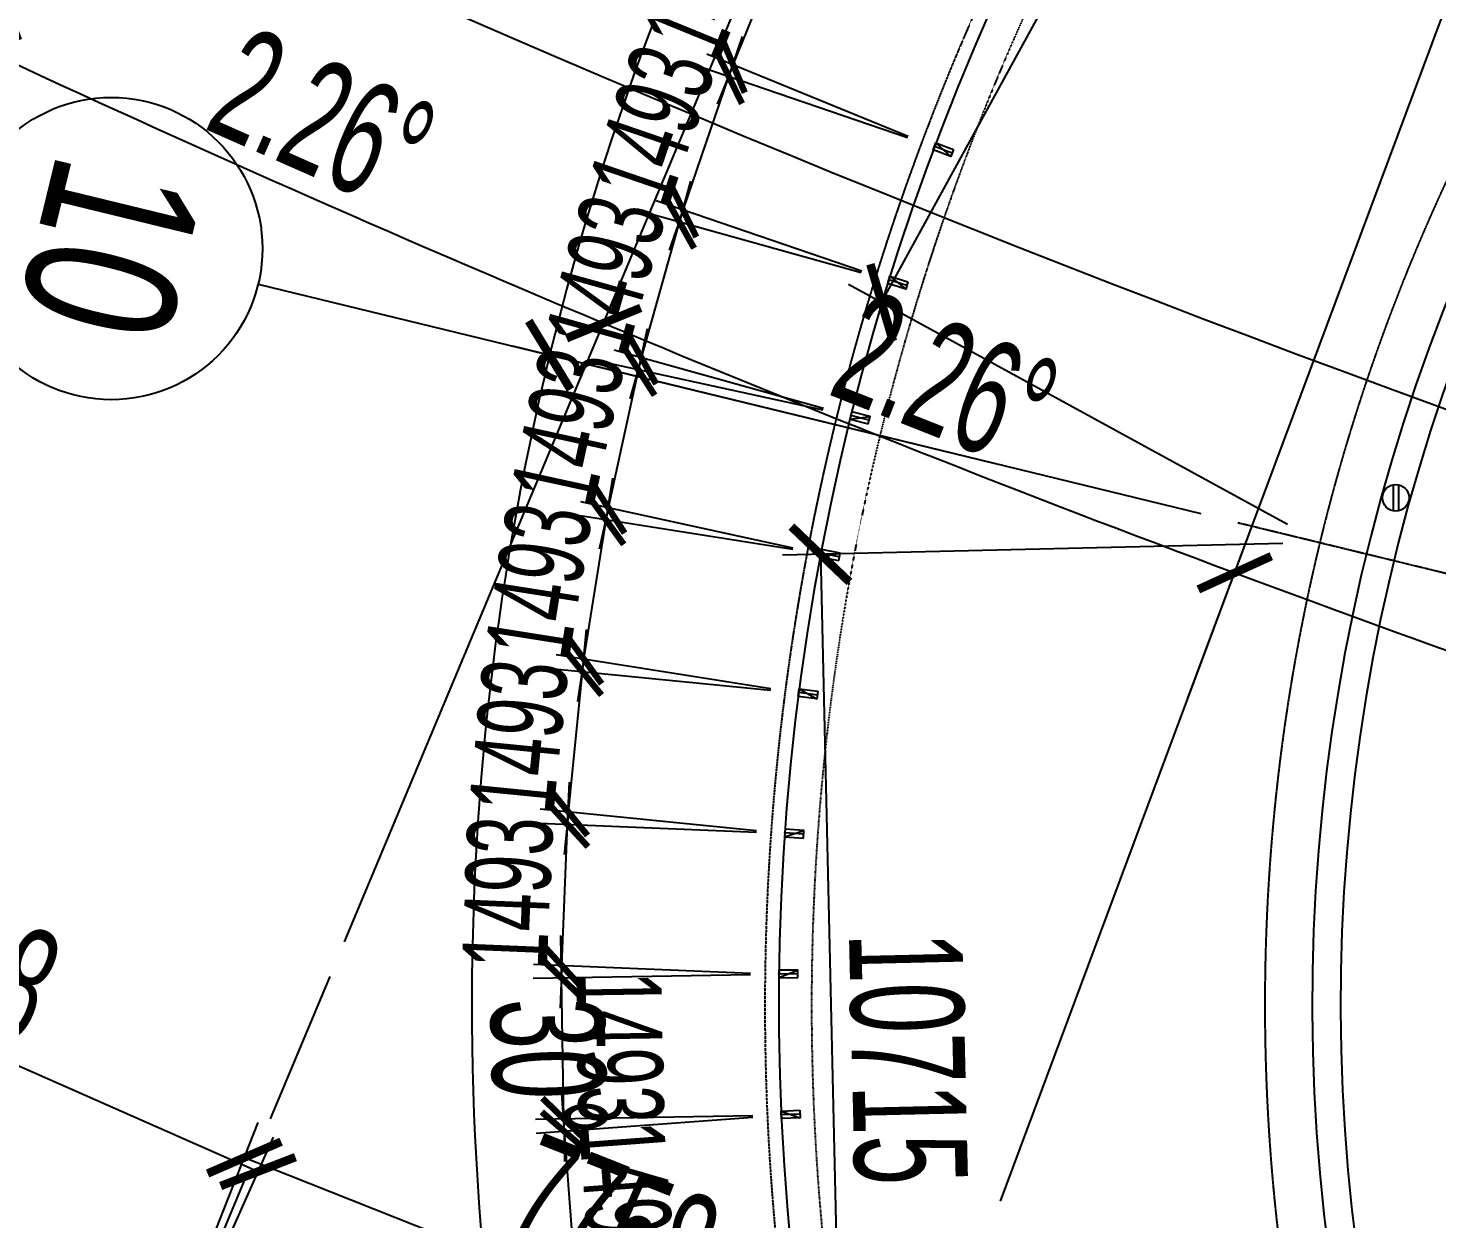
# Model space of a CAD drawing. Extents: x -668578 to 2331563, y -1202445 to 1620273.
# Drawn here: x 803656 to 818569, y 112728 to 125334 of the extents above; entities that cross this region are included whole.
import ezdxf
from ezdxf.enums import TextEntityAlignment as Align

# ---------------------------------------------------------------- set-up
doc = ezdxf.new("R2010")
doc.units = 0
for name, pattern in [('CENTER2', [28.575, 19.05, -3.175, 3.175, -3.175]), ('DASH', [0.35, 0.25, -0.1]), ('DOT2', [0.125, 0, -0.125]), ('DOTE', [2.42, 2, -0.2, 0.02, -0.2])]:
    doc.linetypes.add(name, pattern=pattern)
doc.layers.get('0').update_dxf_attribs({"color": 8})
doc.layers.get('Defpoints').update_dxf_attribs({"color": 8})
for name, color, linetype in [('#标注', 8, 'Continuous'), ('#轴线', 8, 'CENTER2'), ('A-AL', 8, 'Continuous'), ('A-FLOR-OTLN', 8, 'DOT2'), ('A-ROOF-DRAN', 8, 'Continuous'), ('A-WIND-FRAM', 8, 'Continuous'), ('C-AXIS', 8, 'DOTE'), ('dim', 8, 'Continuous'), ('EQUIP_雨水斗', 8, 'Continuous'), ('外轮廓', 8, 'Continuous')]:
    doc.layers.add(name, color=color, linetype=linetype)
doc.styles.add('JHZX', font='jrs.shx', dxfattribs={"width": 0.6, "bigfont": 'jhz.shx'})
doc.dimstyles.new('JZBZ-300', dxfattribs={"dimscale": 300, "dimtxt": 3, "dimasz": 1.5, "dimexe": 1, "dimexo": 1, "dimgap": 0.5, "dimtad": 1, "dimdec": 0, "dimdsep": 46, "dimtxsty": 'JHZX', "dimblk1": 'ARCHTICK', "dimblk2": 'ARCHTICK', "dimsah": 1, "dimcen": 0, "dimclrd": 1, "dimclre": 1, "dimclrt": 2, "dimazin": 2, "dimtfac": 1, "dimtdec": 0, "dimtix": 1, "dimtmove": 0, "dimatfit": 3, "dimfxl": 0, "dimtolj": 1, "dimlwd": -1, "dimlwe": -1, "dimarcsym": 0})
doc.dimstyles.new('JZBZ-400', dxfattribs={"dimscale": 400, "dimtxt": 3, "dimasz": 1.5, "dimexe": 1, "dimexo": 1, "dimgap": 0.5, "dimtad": 1, "dimdec": 0, "dimdsep": 46, "dimtxsty": 'JHZX', "dimblk1": 'ARCHTICK', "dimblk2": 'ARCHTICK', "dimsah": 1, "dimcen": 0, "dimclrd": 1, "dimclre": 1, "dimclrt": 2, "dimazin": 2, "dimtfac": 1, "dimtdec": 0, "dimtix": 1, "dimtmove": 0, "dimatfit": 3, "dimfxl": 0, "dimtolj": 1, "dimlwd": -1, "dimlwe": -1, "dimarcsym": 0})

# ---------------------------------------------------------------- blocks, each defined once
blk = doc.blocks.new('_ARCHTICK')
at = {"color": 0, "linetype": 'ByBlock', "const_width": 0.15}
blk.add_lwpolyline([(-0.5, -0.5), (0.5, 0.5)], dxfattribs=at)
blk = doc.blocks.new('*D2918')
at = {"layer": '#标注', "ltscale": 300, "transparency": 16777216}
for p, q in [((52517, 44290), (60086, 50671)), ((174425, -21557), (175612, -11729))]:
    blk.add_line(p, q, dxfattribs=at)
blk.add_arc((197092, 166179), 179600, 220.13382, 263.11563, dxfattribs=at)
at = {"layer": 'Defpoints', "color": 0, "ltscale": 300, "transparency": 16777216}
for p in [(197092, 166179), (52212, 44032), (92699, 20035), (174378, -21955)]:
    blk.add_point(p, dxfattribs=at)
at = {"layer": '#标注', "ltscale": 300, "transparency": 16777216, "xscale": 600, "yscale": 600, "zscale": 600}
for p, rotation in [((59781, 50414), 130.1338192809486), ((175564, -12126), 353.1156299250185)]:
    blk.add_blockref('_ARCHTICK', p, dxfattribs=dict(at, rotation=rotation))
at = {"layer": '#标注', "ltscale": 300, "transparency": 16777216, "insert": (112118, 8861), "char_height": 1200, "attachment_point": 5, "rotation": 331.6247, "style": 'JHZX'}
blk.add_mtext('\\A1;42.98°', dxfattribs=at)
blk = doc.blocks.new('*D2916')
at = {"layer": '#标注', "ltscale": 300, "transparency": 16777216}
for p, q in [((117229, -5229), (120396, 1570)), ((124057, -8248), (126954, -1330))]:
    blk.add_line(p, q, dxfattribs=at)
blk.add_arc((197092, 166179), 182000, 245.01802, 247.28023, dxfattribs=at)
at = {"layer": 'Defpoints', "color": 0, "ltscale": 300, "transparency": 16777216}
for p in [(197092, 166179), (122405, 210), (117060, -5591), (123903, -8617)]:
    blk.add_point(p, dxfattribs=at)
at = {"layer": '#标注', "ltscale": 300, "transparency": 16777216, "xscale": 600, "yscale": 600, "zscale": 600}
for p, rotation in [((120228, 1207), 155.0180245994223), ((126799, -1698), 337.2802253813061)]:
    blk.add_blockref('_ARCHTICK', p, dxfattribs=dict(at, rotation=rotation))
at = {"layer": '#标注', "ltscale": 300, "transparency": 16777216, "insert": (123823, 453), "char_height": 1200, "attachment_point": 5, "rotation": 336.1491, "style": 'JHZX'}
blk.add_mtext('\\A1;2.26°', dxfattribs=at)
blk = doc.blocks.new('*D2917')
at = {"layer": '#标注', "ltscale": 300, "transparency": 16777216}
for p, q in [((124057, -8248), (126954, -1330)), ((130999, -10995), (133620, -3968))]:
    blk.add_line(p, q, dxfattribs=at)
blk.add_arc((197092, 166179), 182000, 247.28023, 249.54243, dxfattribs=at)
at = {"layer": 'Defpoints', "color": 0, "ltscale": 300, "transparency": 16777216}
for p in [(197092, 166179), (129015, -2609), (123903, -8617), (130859, -11369)]:
    blk.add_point(p, dxfattribs=at)
at = {"layer": '#标注', "ltscale": 300, "transparency": 16777216, "xscale": 600, "yscale": 600, "zscale": 600}
for p, rotation in [((126799, -1698), 157.2802253813059), ((133481, -4342), 339.5424261212693)]:
    blk.add_blockref('_ARCHTICK', p, dxfattribs=dict(at, rotation=rotation))
at = {"layer": '#标注', "ltscale": 300, "transparency": 16777216, "insert": (130421, -2309), "char_height": 1200, "attachment_point": 5, "rotation": 338.4113, "style": 'JHZX'}
blk.add_mtext('\\A1;2.26°', dxfattribs=at)
blk = doc.blocks.new('*D2933')
at = {"layer": '#标注', "ltscale": 300, "transparency": 16777216}
for p, q in [((130999, -10995), (133620, -3968)), ((138044, -13465), (140386, -6340))]:
    blk.add_line(p, q, dxfattribs=at)
blk.add_arc((197092, 166179), 182000, 249.54243, 251.80463, dxfattribs=at)
at = {"layer": 'Defpoints', "color": 0, "ltscale": 300, "transparency": 16777216}
for p in [(197092, 166179), (135730, -5165), (130859, -11369), (137919, -13845)]:
    blk.add_point(p, dxfattribs=at)
at = {"layer": '#标注', "ltscale": 300, "transparency": 16777216, "xscale": 600, "yscale": 600, "zscale": 600}
for p, rotation in [((133481, -4342), 159.5424261212701), ((140261, -6720), 341.8046268610909)]:
    blk.add_blockref('_ARCHTICK', p, dxfattribs=dict(at, rotation=rotation))
at = {"layer": '#标注', "ltscale": 300, "transparency": 16777216, "insert": (137124, -4810), "char_height": 1200, "attachment_point": 5, "rotation": 340.6735, "style": 'JHZX'}
blk.add_mtext('\\A1;2.26°', dxfattribs=at)
blk = doc.blocks.new('*D2939')
at = {"layer": '#标注', "ltscale": 300, "transparency": 16777216}
for p, q in [((-1773, -1481), (-9342, -7863)), ((165914, -92056), (164727, -101884))]:
    blk.add_line(p, q, dxfattribs=at)
blk.add_arc((197092, 166179), 269610, 220.13382, 263.11563, dxfattribs=at)
at = {"layer": 'Defpoints', "color": 0, "ltscale": 300, "transparency": 16777216}
for p in [(197092, 166179), (-1467, -1224), (40380, -53208), (165962, -91659)]:
    blk.add_point(p, dxfattribs=at)
at = {"layer": '#标注', "ltscale": 300, "transparency": 16777216, "xscale": 600, "yscale": 600, "zscale": 600}
for p, rotation in [((-9036, -7605), 130.1338192809485), ((164775, -101487), 353.1156299250187)]:
    blk.add_blockref('_ARCHTICK', p, dxfattribs=dict(at, rotation=rotation))
at = {"layer": '#标注', "ltscale": 300, "transparency": 16777216, "insert": (69342, -70334), "char_height": 1200, "attachment_point": 5, "rotation": 331.6247, "style": 'JHZX'}
blk.add_mtext('\\A1;42.98°', dxfattribs=at)
blk = doc.blocks.new('*U2924')
at = {"linetype": 'ByBlock'}
blk.add_line((0, -20), (0, 0), dxfattribs=at)
blk.add_circle((0, -24), 4, dxfattribs=at)
at = {"color": 253, "linetype": 'ByBlock', "style": 'JHZX', "width": 0.75}
blk.add_attdef('AXES', text='', height=4, dxfattribs=at).set_placement((0, -24), align=Align.MIDDLE_CENTER)
blk = doc.blocks.new('*D2948')
at = {"layer": '#标注', "ltscale": 300, "transparency": 16777216}
for p, q in [((138590, 6276), (133165, 11455)), ((133126, -3716), (125838, -1943))]:
    blk.add_line(p, q, dxfattribs=at)
blk.add_arc((154503, -8916), 29100, 136.329, 166.329, dxfattribs=at)
at = {"layer": 'Defpoints', "color": 0, "ltscale": 300, "transparency": 16777216}
for p in [(130285, 7218), (138879, 6000), (133515, -3810), (154503, -8916)]:
    blk.add_point(p, dxfattribs=at)
at = {"layer": '#标注', "ltscale": 300, "transparency": 16777216, "xscale": 600, "yscale": 600, "zscale": 600}
for p, rotation in [((133454, 11178), 46.32902802312446), ((126227, -2038), 256.3290280231241)]:
    blk.add_blockref('_ARCHTICK', p, dxfattribs=dict(at, rotation=rotation))
at = {"layer": '#标注', "ltscale": 300, "transparency": 16777216, "insert": (128269, 5430), "char_height": 1200, "attachment_point": 5, "rotation": 61.329, "style": 'JHZX'}
blk.add_mtext('\\A1;30°', dxfattribs=at)
blk = doc.blocks.new('*D2949')
at = {"layer": '#标注', "ltscale": 300, "transparency": 16777216}
for p, q in [((133126, -3716), (125838, -1943)), ((133390, -15101), (126193, -17210))]:
    blk.add_line(p, q, dxfattribs=at)
blk.add_arc((154503, -8916), 29100, 166.329, 196.329, dxfattribs=at)
at = {"layer": 'Defpoints', "color": 0, "ltscale": 300, "transparency": 16777216}
for p in [(133515, -3810), (125462, -7052), (154503, -8916), (133774, -14988)]:
    blk.add_point(p, dxfattribs=at)
at = {"layer": '#标注', "ltscale": 300, "transparency": 16777216, "xscale": 600, "yscale": 600, "zscale": 600}
for p, rotation in [((126227, -2038), 76.32902802312397), ((126576, -17097), 286.3290280231245)]:
    blk.add_blockref('_ARCHTICK', p, dxfattribs=dict(at, rotation=rotation))
at = {"layer": '#标注', "ltscale": 300, "transparency": 16777216, "insert": (126210, -9572), "char_height": 1200, "attachment_point": 5, "rotation": 271.329, "style": 'JHZX'}
blk.add_mtext('\\A1;30°', dxfattribs=at)
blk = doc.blocks.new('*D2984')
at = {"layer": '#标注', "ltscale": 300, "transparency": 16777216}
for p, q in [((139179, 5570), (134532, 8111)), ((129742, -1482), (134883, 7919)), ((134038, -3831), (129391, -1290))]:
    blk.add_line(p, q, dxfattribs=at)
at = {"layer": 'Defpoints', "color": 0, "ltscale": 300, "transparency": 16777216}
for p in [(134883, 7919), (139530, 5378), (134389, -4023)]:
    blk.add_point(p, dxfattribs=at)
at = {"layer": '#标注', "ltscale": 300, "transparency": 16777216, "xscale": 600, "yscale": 600, "zscale": 600}
for p, rotation in [((134883, 7919), 61.32903808904447), ((129742, -1482), 241.3290380890445)]:
    blk.add_blockref('_ARCHTICK', p, dxfattribs=dict(at, rotation=rotation))
at = {"layer": '#标注', "ltscale": 300, "transparency": 16777216, "insert": (131610, 3603), "char_height": 1200, "attachment_point": 5, "rotation": 61.329, "style": 'JHZX'}
blk.add_mtext('\\A1;10715', dxfattribs=at)
blk = doc.blocks.new('*D2988')
at = {"layer": '#标注', "ltscale": 300, "transparency": 16777216}
for p, q in [((133989, -4032), (128694, -4155)), ((129094, -4146), (129342, -14858)), ((134238, -14745), (128942, -14868))]:
    blk.add_line(p, q, dxfattribs=at)
at = {"layer": 'Defpoints', "color": 0, "ltscale": 300, "transparency": 16777216}
for p in [(134389, -4023), (134638, -14735), (129342, -14858)]:
    blk.add_point(p, dxfattribs=at)
at = {"layer": '#标注', "ltscale": 300, "transparency": 16777216, "xscale": 600, "yscale": 600, "zscale": 600}
for p, rotation in [((129094, -4146), 91.32901795722822), ((129342, -14858), 271.3290179572282)]:
    blk.add_blockref('_ARCHTICK', p, dxfattribs=dict(at, rotation=rotation))
at = {"layer": '#标注', "ltscale": 300, "transparency": 16777216, "insert": (130018, -9484), "char_height": 1200, "attachment_point": 5, "rotation": 271.329, "style": 'JHZX'}
blk.add_mtext('\\A1;10715', dxfattribs=at)
blk = doc.blocks.new('*D3003')
at = {"layer": '#标注', "transparency": 16777216}
for p, q in [((-33156, -5786), (-31360, -1246)), ((-31507, -1618), (-24293, -4472)), ((-25943, -8640), (-24146, -4100))]:
    blk.add_line(p, q, dxfattribs=at)
at = {"layer": 'Defpoints', "color": 0, "transparency": 16777216}
for p in [(-24293, -4472), (-33304, -6158), (-26090, -9012)]:
    blk.add_point(p, dxfattribs=at)
at = {"layer": '#标注', "transparency": 16777216, "xscale": 600, "yscale": 600, "zscale": 600}
for p, rotation in [((-31507, -1618), 158.4113313762998), ((-24293, -4472), 338.4113313762998)]:
    blk.add_blockref('_ARCHTICK', p, dxfattribs=dict(at, rotation=rotation))
at = {"layer": '#标注', "transparency": 16777216, "insert": (-27606, -2301), "char_height": 1200, "attachment_point": 5, "rotation": 338.4113, "style": 'JHZX'}
blk.add_mtext('\\A1;7758', dxfattribs=at)
blk = doc.blocks.new('*D3007')
at = {"layer": '#标注', "transparency": 16777216}
for p, q in [((-40237, -2655), (-38295, 1737)), ((-38457, 1371), (-31362, -1766)), ((-33142, -5792), (-31200, -1400))]:
    blk.add_line(p, q, dxfattribs=at)
at = {"layer": 'Defpoints', "color": 0, "transparency": 16777216}
for p in [(-31362, -1766), (-40399, -3021), (-33304, -6158)]:
    blk.add_point(p, dxfattribs=at)
at = {"layer": '#标注', "transparency": 16777216, "xscale": 600, "yscale": 600, "zscale": 600}
for p, rotation in [((-38457, 1371), 156.149138245412), ((-31362, -1766), 336.149138245412)]:
    blk.add_blockref('_ARCHTICK', p, dxfattribs=dict(at, rotation=rotation))
at = {"layer": '#标注', "transparency": 16777216, "insert": (-34586, 534), "char_height": 1200, "attachment_point": 5, "rotation": 336.1491, "style": 'JHZX'}
blk.add_mtext('\\A1;7758', dxfattribs=at)
blk = doc.blocks.new('*D418')
at = {"layer": 'Defpoints', "color": 0, "ltscale": 300, "transparency": 16777216}
for p in [(811628, 113823), (809334, 113652), (811739, 112334)]:
    blk.add_point(p, dxfattribs=at)
at = {"layer": 'dim', "color": 1, "ltscale": 300, "transparency": 16777216}
for p, q in [((809334, 113652), (809301, 114101)), ((811329, 113801), (809035, 113630)), ((809445, 112163), (809334, 113652)), ((811440, 112312), (809145, 112141)), ((809445, 112163), (809478, 111714))]:
    blk.add_line(p, q, dxfattribs=at)
at = {"layer": 'dim', "color": 1, "ltscale": 300, "transparency": 16777216, "xscale": 450, "yscale": 450, "zscale": 450}
for p, rotation in [((809334, 113652), 274.252630764533), ((809445, 112163), 94.25263076453304)]:
    blk.add_blockref('_ARCHTICK', p, dxfattribs=dict(at, rotation=rotation))
at = {"layer": 'dim', "color": 2, "ltscale": 300, "transparency": 16777216, "insert": (809988, 112952), "char_height": 900, "attachment_point": 5, "rotation": 274.2526, "style": 'JHZX'}
blk.add_mtext('\\A1;1493', dxfattribs=at)
blk = doc.blocks.new('*D419')
at = {"layer": 'Defpoints', "color": 0, "ltscale": 300, "transparency": 16777216}
for p in [(809303, 115277), (811604, 115315), (811628, 113822)]:
    blk.add_point(p, dxfattribs=at)
at = {"layer": 'dim', "color": 1, "ltscale": 300, "transparency": 16777216}
for p, q in [((809303, 115277), (809296, 115727)), ((811304, 115310), (809003, 115273)), ((809328, 113785), (809303, 115277)), ((811328, 113818), (809028, 113780)), ((809328, 113785), (809335, 113335))]:
    blk.add_line(p, q, dxfattribs=at)
at = {"layer": 'dim', "color": 1, "ltscale": 300, "transparency": 16777216, "xscale": 450, "yscale": 450, "zscale": 450}
for p, rotation in [((809303, 115277), 270.9434360805041), ((809328, 113785), 90.9434360805041)]:
    blk.add_blockref('_ARCHTICK', p, dxfattribs=dict(at, rotation=rotation))
at = {"layer": 'dim', "color": 2, "ltscale": 300, "transparency": 16777216, "insert": (809916, 114541), "char_height": 900, "attachment_point": 5, "rotation": 270.9434, "style": 'JHZX'}
blk.add_mtext('\\A1;1493', dxfattribs=at)
blk = doc.blocks.new('*D420')
at = {"layer": 'Defpoints', "color": 0, "ltscale": 300, "transparency": 16777216}
for p in [(809367, 116902), (811665, 116807), (811604, 115315)]:
    blk.add_point(p, dxfattribs=at)
at = {"layer": 'dim', "color": 1, "ltscale": 300, "transparency": 16777216}
for p, q in [((809367, 116902), (809385, 117351)), ((811366, 116819), (809067, 116914)), ((809305, 115410), (809367, 116902)), ((811304, 115327), (809005, 115422)), ((809305, 115410), (809286, 114960))]:
    blk.add_line(p, q, dxfattribs=at)
at = {"layer": 'dim', "color": 1, "ltscale": 300, "transparency": 16777216, "xscale": 450, "yscale": 450, "zscale": 450}
for p, rotation in [((809367, 116902), 267.6342413964838), ((809305, 115410), 87.63424139648376)]:
    blk.add_blockref('_ARCHTICK', p, dxfattribs=dict(at, rotation=rotation))
at = {"layer": 'dim', "color": 2, "ltscale": 300, "transparency": 16777216, "insert": (808736, 116181), "char_height": 900, "attachment_point": 5, "rotation": 87.6342, "style": 'JHZX'}
blk.add_mtext('\\A1;1493', dxfattribs=at)
blk = doc.blocks.new('*D421')
at = {"layer": 'Defpoints', "color": 0, "ltscale": 300, "transparency": 16777216}
for p in [(809524, 118520), (811813, 118292), (811665, 116807)]:
    blk.add_point(p, dxfattribs=at)
at = {"layer": 'dim', "color": 1, "ltscale": 300, "transparency": 16777216}
for p, q in [((809524, 118520), (809568, 118968)), ((811514, 118322), (809225, 118549)), ((809376, 117034), (809524, 118520)), ((811367, 116836), (809077, 117064)), ((809376, 117034), (809331, 116586))]:
    blk.add_line(p, q, dxfattribs=at)
at = {"layer": 'dim', "color": 1, "ltscale": 300, "transparency": 16777216, "xscale": 450, "yscale": 450, "zscale": 450}
for p, rotation in [((809524, 118520), 264.3250467124558), ((809376, 117034), 84.32504671245582)]:
    blk.add_blockref('_ARCHTICK', p, dxfattribs=dict(at, rotation=rotation))
at = {"layer": 'dim', "color": 2, "ltscale": 300, "transparency": 16777216, "insert": (808853, 117836), "char_height": 900, "attachment_point": 5, "rotation": 84.325, "style": 'JHZX'}
blk.add_mtext('\\A1;1493', dxfattribs=at)
blk = doc.blocks.new('*D422')
at = {"layer": 'Defpoints', "color": 0, "ltscale": 300, "transparency": 16777216}
for p in [(809774, 120126), (812046, 119767), (811813, 118292)]:
    blk.add_point(p, dxfattribs=at)
at = {"layer": 'dim', "color": 1, "ltscale": 300, "transparency": 16777216}
for p, q in [((809774, 120126), (809844, 120571)), ((811750, 119814), (809477, 120173)), ((809540, 118651), (809774, 120126)), ((811517, 118339), (809244, 118698)), ((809540, 118651), (809470, 118207))]:
    blk.add_line(p, q, dxfattribs=at)
at = {"layer": 'dim', "color": 1, "ltscale": 300, "transparency": 16777216, "xscale": 450, "yscale": 450, "zscale": 450}
for p, rotation in [((809774, 120126), 261.0158520284348), ((809540, 118651), 81.01585202843481)]:
    blk.add_blockref('_ARCHTICK', p, dxfattribs=dict(at, rotation=rotation))
at = {"layer": 'dim', "color": 2, "ltscale": 300, "transparency": 16777216, "insert": (809064, 119482), "char_height": 900, "attachment_point": 5, "rotation": 81.0159, "style": 'JHZX'}
blk.add_mtext('\\A1;1493', dxfattribs=at)
blk = doc.blocks.new('*D423')
at = {"layer": 'Defpoints', "color": 0, "ltscale": 300, "transparency": 16777216}
for p in [(810116, 121715), (812364, 121225), (812046, 119767)]:
    blk.add_point(p, dxfattribs=at)
at = {"layer": 'dim', "color": 1, "ltscale": 300, "transparency": 16777216}
for p, q in [((810116, 121715), (810212, 122155)), ((809798, 120256), (810116, 121715)), ((812071, 121289), (809823, 121779)), ((811753, 119830), (809505, 120320)), ((809798, 120256), (809702, 119817))]:
    blk.add_line(p, q, dxfattribs=at)
at = {"layer": 'dim', "color": 1, "ltscale": 300, "transparency": 16777216, "xscale": 450, "yscale": 450, "zscale": 450}
for p, rotation in [((810116, 121715), 257.7066573444077), ((809798, 120256), 77.70665734440774)]:
    blk.add_blockref('_ARCHTICK', p, dxfattribs=dict(at, rotation=rotation))
at = {"layer": 'dim', "color": 2, "ltscale": 300, "transparency": 16777216, "insert": (809371, 121114), "char_height": 900, "attachment_point": 5, "rotation": 77.7067, "style": 'JHZX'}
blk.add_mtext('\\A1;1493', dxfattribs=at)
blk = doc.blocks.new('*D424')
at = {"layer": 'Defpoints', "color": 0, "ltscale": 300, "transparency": 16777216}
for p in [(810550, 123282), (812765, 122663), (812364, 121225)]:
    blk.add_point(p, dxfattribs=at)
at = {"layer": 'dim', "color": 1, "ltscale": 300, "transparency": 16777216}
for p, q in [((810550, 123282), (810671, 123715)), ((812476, 122744), (810261, 123363)), ((810148, 121844), (810550, 123282)), ((812075, 121306), (809859, 121925)), ((810148, 121844), (810027, 121410))]:
    blk.add_line(p, q, dxfattribs=at)
at = {"layer": 'dim', "color": 1, "ltscale": 300, "transparency": 16777216, "xscale": 450, "yscale": 450, "zscale": 450}
for p, rotation in [((810550, 123282), 254.3974626603849), ((810148, 121844), 74.3974626603849)]:
    blk.add_blockref('_ARCHTICK', p, dxfattribs=dict(at, rotation=rotation))
at = {"layer": 'dim', "color": 2, "ltscale": 300, "transparency": 16777216, "insert": (809771, 122724), "char_height": 900, "attachment_point": 5, "rotation": 74.3975, "style": 'JHZX'}
blk.add_mtext('\\A1;1493', dxfattribs=at)
blk = doc.blocks.new('*D425')
at = {"layer": 'Defpoints', "color": 0, "ltscale": 300, "transparency": 16777216}
for p in [(811073, 124821), (813249, 124075), (812765, 122663)]:
    blk.add_point(p, dxfattribs=at)
at = {"layer": 'dim', "color": 1, "ltscale": 300, "transparency": 16777216}
for p, q in [((811073, 124821), (811219, 125247)), ((810589, 123409), (811073, 124821)), ((812965, 124173), (810789, 124918)), ((812482, 122760), (810305, 123506)), ((810589, 123409), (810443, 122983))]:
    blk.add_line(p, q, dxfattribs=at)
at = {"layer": 'dim', "color": 1, "ltscale": 300, "transparency": 16777216, "xscale": 450, "yscale": 450, "zscale": 450}
for p, rotation in [((811073, 124821), 251.0882679763543), ((810589, 123409), 71.08826797635432)]:
    blk.add_blockref('_ARCHTICK', p, dxfattribs=dict(at, rotation=rotation))
at = {"layer": 'dim', "color": 2, "ltscale": 300, "transparency": 16777216, "insert": (810263, 124309), "char_height": 900, "attachment_point": 5, "rotation": 71.0883, "style": 'JHZX'}
blk.add_mtext('\\A1;1493', dxfattribs=at)
blk = doc.blocks.new('*D426')
at = {"layer": 'Defpoints', "color": 0, "ltscale": 300, "transparency": 16777216}
for p in [(811684, 126327), (813814, 125457), (813249, 124075)]:
    blk.add_point(p, dxfattribs=at)
at = {"layer": 'dim', "color": 1, "ltscale": 300, "transparency": 16777216}
for p, q in [((811684, 126327), (811854, 126744)), ((811119, 124945), (811684, 126327)), ((813536, 125571), (811406, 126441)), ((812971, 124189), (810842, 125059)), ((811119, 124945), (810949, 124529))]:
    blk.add_line(p, q, dxfattribs=at)
at = {"layer": 'dim', "color": 1, "ltscale": 300, "transparency": 16777216, "xscale": 450, "yscale": 450, "zscale": 450}
for p, rotation in [((811684, 126327), 247.7790732923338), ((811119, 124945), 67.77907329233379)]:
    blk.add_blockref('_ARCHTICK', p, dxfattribs=dict(at, rotation=rotation))
at = {"layer": 'dim', "color": 2, "ltscale": 300, "transparency": 16777216, "insert": (810846, 125863), "char_height": 900, "attachment_point": 5, "rotation": 67.7791, "style": 'JHZX'}
blk.add_mtext('\\A1;1493', dxfattribs=at)
blk = doc.blocks.new('幕墙分隔')
for p, q in [((-40, -100), (40, 100)), ((0, 100), (0, -100))]:
    blk.add_line(p, q)
blk.add_lwpolyline([(-40, 100), (40, 100), (40, -100), (-40, -100)], close=True)
blk = doc.blocks.new('$TwtSys$00000139')
at = {"layer": 'EQUIP_雨水斗'}
for p, q in [((-18.8, 91.9), (-18.8, -91.9)), ((18.8, 91.9), (18.8, -91.9))]:
    blk.add_line(p, q, dxfattribs=at)
blk.add_circle((0, 0), 93.8, dxfattribs=at)
blk = doc.blocks.new('hgtbrsrree')
at = {"layer": 'EQUIP_雨水斗', "xscale": 1.5, "yscale": 1.5, "zscale": 1.5}
blk.add_blockref('$TwtSys$00000139', (0, 0), dxfattribs=at)
blk = doc.blocks.new('A$C47405904')
at = {"layer": 'A-AL', "linetype": 'DASH'}
blk.add_lwpolyline([(16570, 20028, 3.918632), (25814, -3108, 3.918911)], format="xyb", dxfattribs=at)
at = {"layer": 'A-AL'}
blk.add_lwpolyline([(-23311, -21874, -0.064773), (-71512, 1542, 0.089348), (-79518, 4959), (-80049, 5081, -0.111413), (-89357, 9543)], format="xyb", dxfattribs=at)
at = {"layer": 'A-FLOR-OTLN'}
for centre, radius, start, end in [((42590, 175095), 212150, 224.36474, 258.37779), ((0, 0), 25500, 49.4115, 353.1347)]:
    blk.add_arc(centre, radius, start, end, dxfattribs=at)
at = {"layer": 'A-ROOF-DRAN'}
for centre, radius, start, end in [((0, 0), 20200, 40.1683, 194.9816), ((0, 0), 19900, 40.1683, 194.9613), ((42590, 175095), 211500, 233.70702, 263.30526), ((42590, 175095), 211800, 233.70702, 259.3487)]:
    blk.add_arc(centre, radius, start, end, dxfattribs=at)
at = {"layer": 'A-WIND-FRAM'}
for p in [(-24200, 9088), (-24200, 9088), (-24200, 9088), (-24684, 7676), (-24684, 7676), (-25086, 6238), (-25086, 6238), (-25086, 6238), (-25404, 4779), (-25404, 4779), (-25638, 3305), (-25638, 3305), (-25786, 1819), (-25848, 327), (-25824, -1166)]:
    blk.add_point(p, dxfattribs=at)
at = {"layer": '外轮廓', "color": 3}
blk.add_lwpolyline([(-22739, -22538), (-22739, -22538, -0.065678), (-71758, 1166, 0.089348), (-79617, 4520), (-80148, 4642, -0.112531), (-89717, 9256)], format="xyb", dxfattribs=at)
blk.add_arc((42590, 175095), 208350, 236.67752, 251.76338, dxfattribs=at)
at = {"layer": 'A-ROOF-DRAN'}
blk.add_blockref('hgtbrsrree', (-19318, 5368), dxfattribs=at)
at = {"layer": 'A-WIND-FRAM'}
for p, rotation in [((-24106, 9053), 249.4160482801436), ((-24589, 7646), 252.7258909010374), ((-25539, 3292), 262.6553489477654), ((-25724, -1161), 272.5848400588309)]:
    blk.add_blockref('幕墙分隔', p, dxfattribs=dict(at, rotation=rotation))
at = {"layer": 'A-WIND-FRAM', "xscale": -1}
for p, rotation in [((-24989, 6214), 256.035729835038), ((-25306, 4761), 259.3455393915942), ((-25686, 1812), 265.9651878817659), ((-25748, 326), 269.2750305026598)]:
    blk.add_blockref('幕墙分隔', p, dxfattribs=dict(at, rotation=rotation))
blk = doc.blocks.new('A$Caccc0cd0')
at = {"layer": '#标注'}
for p1, p2, distance, picture, middle in [((-40398.9, -3020.9), (-33303.5, -6157.8), 4802.1, '*D3007', (-34586, 534.3)), ((-33303.5, -6157.8), (-26089.9, -9012.2), 4882.8, '*D3003', (-27605.8, -2300.9))]:
    dim = blk.add_aligned_dim(p1=p1, p2=p2, distance=distance, dimstyle='JZBZ-400', override={"dimclrd": 256, "dimclre": 256, "dimclrt": 256}, dxfattribs=at)
    dim.commit()
    dim.dimension.update_dxf_attribs({"geometry": picture, "text_midpoint": middle})
blk = doc.blocks.new('DSGDFG')
at = {"layer": '#标注', "ltscale": 300}
blk.add_arc((197092.2, 166179.2), 257800, 220.136073, 263.11563, dxfattribs=at)
at = {"layer": '#轴线', "ltscale": 200}
blk.add_line((96783.9, -73383.1), (123902.6, -8616.5), dxfattribs=at)
for radius in [206950, 212800, 220600, 228400, 236200, 244000, 251800, 257800]:
    blk.add_arc((197092.2, 166179.2), radius, 218.438892, 265.140584, dxfattribs=at)
at = {"layer": 'C-AXIS', "ltscale": 2}
blk.add_line((133514.6, -3810.5), (151587.6, -8206.5), dxfattribs=at)
blk.add_circle((154502.6, -8915.6), 20700, dxfattribs=at)
at = {"layer": '#标注', "ltscale": 300}
blk.add_blockref('A$Caccc0cd0', (154502.6, -8915.6), dxfattribs=at)
at = {"layer": '#标注', "linetype": 'ByBlock'}
ref = blk.add_blockref('*U2924', (119625.4, -75.4), dxfattribs=dict(at, xscale=-400, yscale=400, rotation=155.0167108990929))
ref.add_attrib('AXES', 'S12', dxfattribs={"layer": '0', "color": 253, "linetype": 'ByBlock', "height": 1600, "rotation": 335.01671, "style": 'JHZX', "width": 0.75}).set_placement((123680, 8626.3), align=Align.MIDDLE_CENTER)
ref = blk.add_blockref('*U2924', (126247.9, -3003.5), dxfattribs=dict(at, xscale=-400.0000000000004, yscale=400.0000000000004, rotation=157.278792829117))
ref.add_attrib('AXES', 'S13', dxfattribs={"layer": '0', "color": 253, "linetype": 'ByBlock', "height": 1600, "rotation": 337.27879, "style": 'JHZX', "width": 0.75}).set_placement((129955.9, 5851.5), align=Align.MIDDLE_CENTER)
ref = blk.add_blockref('*U2924', (132980.9, -5667.9), dxfattribs=dict(at, xscale=-399.9999999999993, yscale=399.9999999999993, rotation=159.5408747591408))
ref.add_attrib('AXES', 'S14', dxfattribs={"layer": '0', "color": 253, "linetype": 'ByBlock', "height": 1600, "rotation": 339.54087, "style": 'JHZX', "width": 0.75}).set_placement((136336.5, 3326.5), align=Align.MIDDLE_CENTER)
at = {"layer": '#标注', "linetype": 'ByBlock', "xscale": 400.0000000000001, "yscale": 400.0000000000001, "rotation": 256.3288078296102}
blk.add_blockref('*U2924', (130914.7, -3178.1), dxfattribs=at).add_auto_attribs({'AXES': '10'})
at = {"layer": '#标注', "ltscale": 300}
for base, center, p1, p2, picture, middle in [((40379.7, -53208.3), (197092.1, 166179.2), (-1467, -1223.5), (165961.7, -91658.5), '*D2939', (69341.6, -70334.5)), ((92698.6, 20034.9), (197092.1, 166179.2), (52211.6, 44032.2), (174377.5, -21954.5), '*D2918', (112118.4, 8861.3)), ((122405.3, 209.7), (197092.1, 166179.2), (117060, -5591.3), (123902.6, -8616.5), '*D2916', (123822.6, 453.5)), ((129014.8, -2609), (197092.1, 166179.2), (123902.6, -8616.5), (130859.3, -11369.3), '*D2917', (130421.3, -2309.5)), ((135730.3, -5164.7), (197092.1, 166179.2), (130859.3, -11369.3), (137919.2, -13845.3), '*D2933', (137123.9, -4809.9)), ((130284.6, 7218.1), (154502.6, -8915.6), (138879, 5999.6), (133514.6, -3810.5), '*D2948', (128268.7, 5429.8)), ((125462.3, -7052.4), (154502.6, -8915.6), (133514.6, -3810.5), (133773.9, -14988.5), '*D2949', (126210.2, -9571.9))]:
    dim = blk.add_angular_dim_3p(base=base, center=center, p1=p1, p2=p2, dimstyle='JZBZ-400', override={"dimclrd": 256, "dimclre": 256, "dimclrt": 256}, dxfattribs=at)
    dim.commit()
    dim.dimension.update_dxf_attribs({"geometry": picture, "text_midpoint": middle})
for p2, distance, picture, middle in [((139530, 5378.1), 5296.9, '*D2984', (131610.2, 3602.6)), ((134637.6, -14735.4), -5296.9, '*D2988', (130017.7, -9483.6))]:
    dim = blk.add_aligned_dim(p1=(134389.1, -4023.2), p2=p2, distance=distance, dimstyle='JZBZ-400', override={"dimclrd": 256, "dimclre": 256, "dimclrt": 256}, dxfattribs=at)
    dim.commit()
    dim.dimension.update_dxf_attribs({"geometry": picture, "text_midpoint": middle})
blk = doc.blocks.new('HGDTRET')
at = {"layer": 'dim', "ltscale": 300}
blk.add_arc((837451.7, 114994.3), 25850, 53.50205, 252.09079, dxfattribs=at)
for p1, p2, picture, middle in [((813249.2, 124075.1), (813813.8, 125457.3), '*D426', (810846.2, 125863.2)), ((812765.3, 122662.9), (813249.3, 124075.4), '*D425', (810263.2, 124309.3)), ((812363.9, 121225.1), (812765.4, 122663.1), '*D424', (809770.8, 122724.3)), ((812046, 119766.5), (812363.9, 121225.4), '*D423', (809370.8, 121113.6)), ((811812.9, 118292), (812046.1, 119766.8), '*D422', (809064.4, 119482.4)), ((811665.3, 116806.6), (811812.9, 118292.3), '*D421', (808852.6, 117836.3)), ((811603.7, 115315.1), (811665.3, 116806.9), '*D420', (808736.3, 116180.7)), ((811628.3, 113822.5), (811603.7, 115315.3), '*D419', (809915.5, 114540.9)), ((811739, 112333.8), (811628.3, 113822.7), '*D418', (809987.6, 112952.1))]:
    dim = blk.add_aligned_dim(p1=p1, p2=p2, distance=2300.7, dimstyle='JZBZ-300', dxfattribs=at)
    dim.commit()
    dim.dimension.update_dxf_attribs({"geometry": picture, "text_midpoint": middle})

msp = doc.modelspace()

# ---------------------------------------------------------------- block references
at = {"layer": '#标注'}
for name, p in [('HGDTRET', (0, 0)), ('DSGDFG', (682948.9, 123910))]:
    msp.add_blockref(name, p, dxfattribs=at)
at = {"layer": 'dim', "ltscale": 300}
msp.add_blockref('A$C47405904', (837451.5, 114994.4), dxfattribs=at)

doc.saveas('drawing.dxf')
